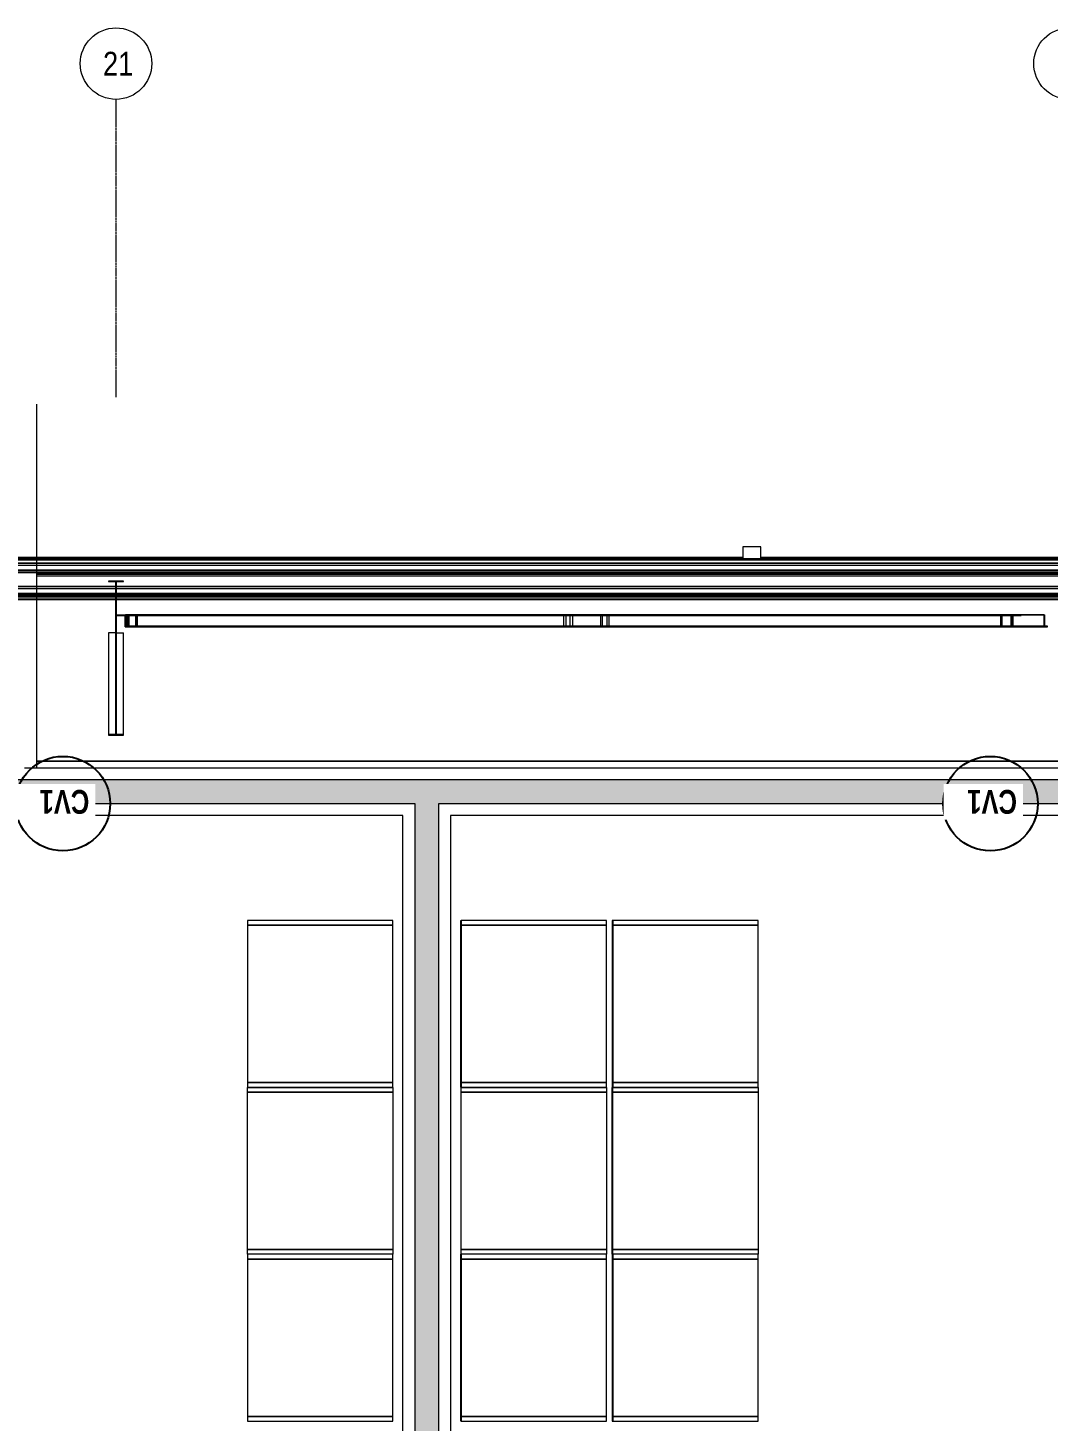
# Model space of a CAD drawing. Header units: centimetres. Extents: x -1762 to 3746, y -261 to 6534.
# Drawn here: x -1015 to -158, y 5364 to 6534 of the extents above; entities that cross this region are included whole.
import ezdxf

# ---------------------------------------------------------------- set-up
doc = ezdxf.new("R2010")
doc.units = ezdxf.units.CM
doc.linetypes.add('_Overhead_2_', pattern=[0.47625, 0.3175, -0.15875])
doc.linetypes.add('Grid Line', pattern=[2.2225, 1.27, -0.3175, 0.3175, -0.3175])
for name, color, linetype, lineweight in [('A-ANNO-NOTE', 7, 'Continuous', 9), ('A-FLOR', 7, 'Continuous', 9), ('A-GENM', 7, 'Continuous', 9), ('A-WALL', 7, 'Continuous', 9), ('A-WALL-PATT', 7, 'Continuous', 35), ('I-WALL', 7, 'Continuous', 9), ('M-EQPM', 7, 'Continuous', 9), ('Q-SPCQ', 7, 'Continuous', 9), ('S-BEAM', 7, 'Continuous', 9), ('S-COLS', 7, 'Continuous', 9), ('S-GRID', 7, 'Continuous', 9), ('S-GRID-IDEN', 7, 'Continuous', 9)]:
    doc.layers.add(name, color=color, linetype=linetype, lineweight=lineweight)
doc.styles.add('Century Gothic_B', font='GOTHICB.TTF', dxfattribs={"width": 0.8, "height": 20})
doc.styles.add('Saira Condensed', font='SairaCondensed-Regular.ttf', dxfattribs={"height": 20})

# ---------------------------------------------------------------- blocks, each defined once
blk = doc.blocks.new('Costanera Perfil Z - Parametrizado - h_22cm-1746838-Planta bodega almacenamiento congelados')
at = {"layer": 'S-BEAM', "color": 254, "true_color": 0xcccccc}
for p, q in [((-10.7, 5544.1), (-10.7, 1984.9)), ((-10.7, 5544.1), (-10.7, 1984.9)), ((-10.4, 5544.1), (-10.4, 1984.9)), ((-10.4, 5544.1), (-10.4, 1984.9)), ((-8.8, 4264.2), (-8.8, 1984.9)), ((-8.8, 4264.2), (-8.8, 1984.9)), ((8.8, 3290.2), (8.8, 2490.5)), ((8.8, 3290.2), (8.8, 2490.5)), ((10.4, 3290.2), (10.4, 2490.5)), ((10.4, 3290.2), (10.4, 2490.5)), ((10.7, 2490.5), (10.7, 3290.2)), ((10.7, 3290.2), (10.7, 2490.5)), ((8.8, 2489.8), (8.8, 1984.9)), ((8.8, 2489.8), (8.8, 1984.9)), ((10.4, 2489.8), (10.4, 1984.9)), ((10.4, 2489.8), (10.4, 1984.9)), ((10.7, 1984.9), (10.7, 2489.8)), ((10.7, 2489.8), (10.7, 1984.9))]:
    blk.add_line(p, q, dxfattribs=at)
blk = doc.blocks.new('Costanera Perfil Z - Parametrizado - h_22cm-1746684-Planta bodega almacenamiento congelados')
at = {"layer": 'S-BEAM', "color": 254, "true_color": 0xcccccc}
for p, q in [((-10.7, 5549.1), (-10.7, 1989.9)), ((-10.7, 5549.1), (-10.7, 1989.9)), ((-10.4, 5549.1), (-10.4, 1989.9)), ((-10.4, 5549.1), (-10.4, 1989.9)), ((-8.8, 4269.2), (-8.8, 1989.9)), ((-8.8, 4269.2), (-8.8, 1989.9)), ((8.8, 3295.2), (8.8, 2495.5)), ((8.8, 3295.2), (8.8, 2495.5)), ((10.4, 3295.2), (10.4, 2495.5)), ((10.4, 3295.2), (10.4, 2495.5)), ((10.7, 2495.5), (10.7, 3295.2)), ((10.7, 3295.2), (10.7, 2495.5)), ((8.8, 2494.8), (8.8, 1989.9)), ((8.8, 2494.8), (8.8, 1989.9)), ((10.4, 2494.8), (10.4, 1989.9)), ((10.4, 2494.8), (10.4, 1989.9)), ((10.7, 1989.9), (10.7, 2494.8)), ((10.7, 2494.8), (10.7, 1989.9))]:
    blk.add_line(p, q, dxfattribs=at)
blk = doc.blocks.new('Costanera Perfil Z - Parametrizado - h_22cm-V1-Planta bodega almacenamiento congelados')
at = {"layer": 'S-BEAM', "color": 254, "true_color": 0xcccccc}
for p, q in [((-10.7, 4345.7), (-10.7, 2428.4)), ((-10.7, 4345.7), (-10.7, 2428.4)), ((-10.4, 4345.7), (-10.4, 2428.4)), ((-10.4, 4345.7), (-10.4, 2428.4)), ((-8.8, 4345.7), (-8.8, 2428.4)), ((-8.8, 4345.7), (-8.8, 2428.4)), ((8.8, 3295.2), (8.8, 2495.5)), ((8.8, 3295.2), (8.8, 2495.5)), ((10.4, 3295.2), (10.4, 2495.5)), ((10.4, 3295.2), (10.4, 2495.5)), ((10.7, 2495.5), (10.7, 3295.2)), ((10.7, 3295.2), (10.7, 2495.5)), ((8.8, 2494.8), (8.8, 1989.9)), ((8.8, 2494.8), (8.8, 1989.9)), ((10.4, 2494.8), (10.4, 1989.9)), ((10.4, 2494.8), (10.4, 2428.4)), ((10.7, 1989.9), (10.7, 2494.8)), ((10.7, 2494.8), (10.7, 2428.4))]:
    blk.add_line(p, q, dxfattribs=at)
blk = doc.blocks.new('Costanera Perfil Z - Parametrizado - h_22cm-V2-Planta bodega almacenamiento congelados')
at = {"layer": 'S-BEAM', "color": 254, "true_color": 0xcccccc}
for p, q in [((-10.7, 4345.7), (-10.7, 2428.4)), ((-10.7, 4345.7), (-10.7, 2428.4)), ((-10.4, 4345.7), (-10.4, 2428.4)), ((-10.4, 4345.7), (-10.4, 2428.4)), ((-8.8, 4345.7), (-8.8, 2428.4)), ((-8.8, 4345.7), (-8.8, 2428.4)), ((8.8, 3295.2), (8.8, 2495.5)), ((8.8, 3295.2), (8.8, 2495.5)), ((10.4, 3295.2), (10.4, 2495.5)), ((10.4, 3295.2), (10.4, 2495.5)), ((10.7, 2495.5), (10.7, 3295.2)), ((10.7, 3295.2), (10.7, 2495.5)), ((8.8, 2494.8), (8.8, 2428.4)), ((8.8, 2494.8), (8.8, 2428.4)), ((10.4, 2494.8), (10.4, 2428.4)), ((10.4, 2494.8), (10.4, 2428.4)), ((10.7, 2428.4), (10.7, 2494.8)), ((10.7, 2494.8), (10.7, 2428.4))]:
    blk.add_line(p, q, dxfattribs=at)
blk = doc.blocks.new('Costanera Perfil Z - Parametrizado - h_22cm-1721966-Planta bodega almacenamiento congelados')
at = {"layer": 'S-BEAM', "color": 254, "true_color": 0xcccccc}
for p, q in [((-10.7, -1629.6), (-10.7, 1929.7)), ((-10.7, 1929.7), (-10.7, -1629.6)), ((-10.4, 1929.7), (-10.4, -1629.6)), ((-10.4, 1929.7), (-10.4, -1629.6)), ((-8.8, 1929.7), (-8.8, -1629.6)), ((-8.8, 1929.7), (-8.8, -1629.6)), ((8.8, -324.2), (8.8, -1123.9)), ((8.8, -324.2), (8.8, -1123.9)), ((10.4, -324.3), (10.4, -1123.9)), ((10.4, -324.3), (10.4, -1123.9)), ((10.7, -324.3), (10.7, -1123.9)), ((10.7, -324.3), (10.7, -1123.9)), ((8.8, -1124.6), (8.8, -1629.6)), ((8.8, -1124.6), (8.8, -1629.6)), ((10.4, -1124.6), (10.4, -1629.6)), ((10.4, -1124.6), (10.4, -1629.6)), ((10.7, -1124.6), (10.7, -1629.6)), ((10.7, -1124.6), (10.7, -1629.6))]:
    blk.add_line(p, q, dxfattribs=at)
blk = doc.blocks.new('RVR_Tensor angular doble L - d_25 mm-V12-Planta bodega almacenamiento congelados')
at = {"layer": 'S-BEAM', "color": 254, "true_color": 0xcccccc}
for p, q in [((-11.9, 4.5), (-11.9, 5)), ((-11.9, 5), (-4.5, 5)), ((-11.9, 5), (-3, 5)), ((-4.8, 4.5), (-11.9, 4.5)), ((-11.9, 4.5), (-2, 4.5)), ((-4.8, -5), (-4.8, 4.5)), ((-4.8, 4.5), (-2, 4.5)), ((-4.5, 5), (-4.5, -4.5)), ((-3, 5), (-4.5, 5)), ((-3.7, 5), (-3, 5)), ((-3.7, -4.5), (-3.7, 5)), ((-3.7, 5), (-3, 5)), ((-3, 4.5), (-3.4, 4.5)), ((-3.4, 4.5), (-3.4, -4.5)), ((-3, 4.5), (-3.4, 4.5)), ((-2, 5), (-3, 5)), ((-3, 5), (-2, 5)), ((-3, 5), (-2, 5)), ((-3, 5), (-2, 5)), ((-2, 4.5), (-3, 4.5)), ((-2, 4.5), (-3, 4.5)), ((-1.6, 5), (-2, 5)), ((-2, 5), (-1.6, 5)), ((-2, 5), (-1.6, 5)), ((-2, 5), (-1.6, 5)), ((-2, 4.5), (-1.6, 4.5)), ((-2, 4.5), (-1.6, 4.5)), ((-1.6, 4.5), (-2, 4.5)), ((-1.6, 4.5), (-2, 4.5)), ((4.4, 5), (-1.6, 5)), ((-1.6, 5), (4.4, 5)), ((-1.6, 5), (3.7, 5)), ((-1.6, 5), (363.4, 5)), ((-1.6, 4.5), (4.1, 4.5)), ((-1.6, 4.5), (4.1, 4.5)), ((3.7, 4.5), (-1.6, 4.5)), ((5.2, 4.5), (-1.6, 4.5)), ((3.7, 5), (3.7, 4.5)), ((363.4, 5), (3.7, 5)), ((5.2, 4.5), (3.7, 4.5)), ((4.1, 4.5), (5.2, 4.5)), ((4.1, 4.5), (5.2, 4.5)), ((5.2, 5), (4.4, 5)), ((4.4, 5), (5.2, 5)), ((363.4, 5), (5.2, 5)), ((5.2, 5), (363.4, 5)), ((5.2, 4.5), (5.5, 4.5)), ((5.2, 4.5), (5.5, 4.5)), ((363.4, 4.5), (5.2, 4.5)), ((363.4, 4.5), (5.2, 4.5)), ((5.5, 4.5), (363.4, 4.5)), ((5.5, 4.5), (363.4, 4.5)), ((365.2, 5), (363.4, 5)), ((363.4, 5), (365.2, 5)), ((368.8, 5), (363.4, 5)), ((363.4, 5), (368.8, 5)), ((363.4, 4.5), (365.1, 4.5)), ((363.4, 4.5), (365.1, 4.5)), ((365.1, 4.5), (363.4, 4.5)), ((365.1, 4.5), (363.4, 4.5)), ((368.9, 5), (365.2, 5)), ((365.2, 5), (365.7, 5)), ((365.2, 4.5), (365.7, 4.5)), ((365.2, 4.5), (368.8, 4.5)), ((368.8, 4.5), (365.2, 4.5)), ((368.8, 4.5), (365.2, 4.5)), ((365.7, 5), (368.9, 5)), ((365.7, 4.5), (366.7, 4.5)), ((366.7, 4.5), (368.8, 4.5)), ((379.8, 5), (368.8, 5)), ((368.8, 5), (373.1, 5)), ((372.4, 5), (368.9, 5)), ((368.9, 5), (373.1, 5)), ((379.8, 4.5), (368.9, 4.5)), ((373.4, 4.5), (368.9, 4.5)), ((369, 4.5), (373.1, 4.5)), ((369, 4.5), (372.1, 4.5)), ((372.1, 4.5), (373.1, 4.5)), ((379.8, 5), (372.4, 5)), ((373.1, 5), (396, 5)), ((373.1, 5), (396, 5)), ((373.1, 4.5), (395.9, 4.5)), ((373.1, 4.5), (379.5, 4.5)), ((380.8, 4.5), (373.4, 4.5)), ((379.5, 4.5), (395.9, 4.5)), ((396, 5), (379.8, 5)), ((396, 5), (379.8, 5)), ((387.2, 4.5), (379.8, 4.5)), ((395.9, 4.5), (380.8, 4.5)), ((395.9, 4.5), (387.2, 4.5)), ((399.6, 5), (396, 5)), ((396, 5), (399.6, 5)), ((401.4, 5), (396, 5)), ((396, 5), (401.4, 5)), ((396, 4.5), (399.6, 4.5)), ((396, 4.5), (399.6, 4.5)), ((399.6, 4.5), (396, 4.5)), ((399.6, 4.5), (396, 4.5)), ((401.4, 5), (399.6, 5)), ((399.6, 5), (401.4, 5)), ((399.7, 4.5), (401.4, 4.5)), ((399.7, 4.5), (401.4, 4.5)), ((401.4, 4.5), (399.7, 4.5)), ((401.4, 4.5), (399.7, 4.5)), ((730.3, 5), (401.4, 5)), ((401.4, 5), (722.8, 5)), ((738.4, 5), (401.4, 5)), ((401.4, 5), (731, 5)), ((401.4, 4.5), (722.8, 4.5)), ((401.4, 4.5), (729.9, 4.5)), ((730.3, 4.5), (401.4, 4.5)), ((730.3, 4.5), (401.4, 4.5)), ((730.3, 5), (722.8, 5)), ((722.8, 5), (722.8, 4.5)), ((722.8, 4.5), (729.9, 4.5)), ((729.9, 4.5), (729.9, -5)), ((730.3, -5), (730.3, 5)), ((738.4, 4.5), (730.3, 4.5)), ((731.4, 4.5), (730.3, 4.5)), ((731, 5), (731, -5)), ((738.4, 5), (731, 5)), ((731.4, -5), (731.4, 4.5)), ((731.4, 4.5), (738.4, 4.5)), ((738.4, 4.5), (738.4, 5)), ((-4.5, -5), (-4.8, -5)), ((-4.8, -5), (5.2, -5)), ((-4.5, -4.5), (-4.5, -5)), ((-4.5, -5), (5.2, -5)), ((-3.7, -5), (-3.7, -4.5)), ((-3.4, -5), (-3.7, -5)), ((-1.6, -5), (-3.7, -5)), ((-3.4, -4.5), (-3.4, -5)), ((-1.6, -5), (-3.4, -5)), ((4.1, -5), (-1.6, -5)), ((4.1, -5), (-1.6, -5)), ((5.2, -5), (4.1, -5)), ((5.2, -5), (4.1, -5)), ((5.2, -5), (373.1, -5)), ((5.2, -5), (373.4, -5)), ((329, -5), (5.2, -5)), ((329, -5), (5.2, -5)), ((373.4, -5), (329, -5)), ((373.1, -5), (329, -5)), ((373.1, -5), (729.9, -5)), ((374.1, -5), (373.1, -5)), ((373.4, -5), (730.3, -5)), ((374.4, -5), (373.4, -5)), ((435.9, -5), (374.1, -5)), ((435.9, -5), (374.4, -5)), ((730.3, -5), (435.9, -5)), ((730.3, -5), (435.9, -5)), ((729.9, -5), (730.3, -5)), ((731.4, -5), (730.3, -5)), ((731, -5), (730.3, -5)), ((731, -5), (731.4, -5))]:
    blk.add_line(p, q, dxfattribs=at)
blk = doc.blocks.new('RVR_Tensor angular doble L - d_25 mm-V13-Planta bodega almacenamiento congelados')
at = {"layer": 'S-BEAM', "color": 254, "true_color": 0xcccccc}
for p, q in [((-4.8, -4.5), (-4.8, 5)), ((-4.8, 5), (-4.5, 5)), ((5.2, 5), (-4.8, 5)), ((-4.5, 5), (-4.5, -5)), ((5.2, 5), (-4.5, 5)), ((-3.7, -5), (-3.7, 5)), ((-3.7, 5), (-3.4, 5)), ((-3.7, 5), (4.1, 5)), ((-3.4, 5), (-3.4, -4.5)), ((-3.4, 5), (4.1, 5)), ((4.1, 5), (5.2, 5)), ((4.1, 5), (5.2, 5)), ((362.3, 5), (5.2, 5)), ((362.7, 5), (5.2, 5)), ((5.2, 5), (299.5, 5)), ((5.2, 5), (299.5, 5)), ((299.5, 5), (362.7, 5)), ((299.5, 5), (362.3, 5)), ((729.9, 5), (362.3, 5)), ((362.3, 5), (363.3, 5)), ((730.3, 5), (362.7, 5)), ((362.7, 5), (363.7, 5)), ((363.3, 5), (406.5, 5)), ((363.7, 5), (406.5, 5)), ((406.5, 5), (730.3, 5)), ((406.5, 5), (730.3, 5)), ((730.3, 5), (729.9, 5)), ((729.9, 5), (729.9, -4.5)), ((730.3, -5), (730.3, 5)), ((730.3, 5), (731.4, 5)), ((730.3, 5), (731, 5)), ((731.4, 5), (731, 5)), ((731, 5), (731, -5)), ((731.4, -4.5), (731.4, 5)), ((-11.9, -5), (-11.9, -4.5)), ((-11.9, -4.5), (-4.8, -4.5)), ((4.1, -4.5), (-11.9, -4.5)), ((-4.5, -5), (-11.9, -5)), ((-3, -5), (-11.9, -5)), ((4.1, -4.5), (-4.8, -4.5)), ((-4.5, -5), (-3, -5)), ((-3, -5), (-3.7, -5)), ((-3, -5), (-3.7, -5)), ((-3.4, -4.5), (-3, -4.5)), ((-3.4, -4.5), (-3, -4.5)), ((-3, -4.5), (3.7, -4.5)), ((-3, -4.5), (5.2, -4.5)), ((-3, -5), (4.4, -5)), ((4.4, -5), (-3, -5)), ((3.7, -5), (-3, -5)), ((334, -5), (-3, -5)), ((3.7, -4.5), (3.7, -5)), ((3.7, -4.5), (5.2, -4.5)), ((3.7, -5), (334, -5)), ((5.2, -4.5), (4.1, -4.5)), ((5.2, -4.5), (4.1, -4.5)), ((4.4, -5), (5.2, -5)), ((5.2, -5), (4.4, -5)), ((5.5, -4.5), (5.2, -4.5)), ((5.5, -4.5), (5.2, -4.5)), ((5.2, -4.5), (334, -4.5)), ((5.2, -4.5), (334, -4.5)), ((5.2, -5), (334, -5)), ((334, -5), (5.2, -5)), ((334, -4.5), (5.5, -4.5)), ((334, -4.5), (5.5, -4.5)), ((335.7, -4.5), (334, -4.5)), ((335.7, -4.5), (334, -4.5)), ((334, -4.5), (335.7, -4.5)), ((334, -4.5), (335.7, -4.5)), ((334, -5), (335.8, -5)), ((335.8, -5), (334, -5)), ((334, -5), (339.4, -5)), ((339.4, -5), (334, -5)), ((339.4, -4.5), (335.8, -4.5)), ((339.4, -4.5), (335.8, -4.5)), ((335.8, -4.5), (339.4, -4.5)), ((335.8, -4.5), (339.4, -4.5)), ((335.8, -5), (339.4, -5)), ((339.4, -5), (335.8, -5)), ((339.4, -5), (361.7, -5)), ((354.9, -5), (339.4, -5)), ((339.4, -5), (366.6, -5)), ((362.3, -5), (339.4, -5)), ((354.9, -4.5), (339.5, -4.5)), ((361.3, -4.5), (339.5, -4.5)), ((339.5, -4.5), (366.5, -4.5)), ((339.5, -4.5), (362.7, -4.5)), ((355.9, -4.5), (354.9, -4.5)), ((362.3, -5), (354.9, -5)), ((362.3, -4.5), (355.9, -4.5)), ((362.3, -4.5), (361.3, -4.5)), ((361.7, -5), (366.6, -5)), ((366.5, -4.5), (362.3, -4.5)), ((366.5, -4.5), (362.3, -4.5)), ((366.6, -5), (362.3, -5)), ((366.6, -5), (362.3, -5)), ((362.7, -4.5), (366.5, -4.5)), ((370.2, -4.5), (366.6, -4.5)), ((368.7, -4.5), (366.6, -4.5)), ((366.6, -4.5), (369, -4.5)), ((366.6, -4.5), (370.1, -4.5)), ((366.6, -5), (369, -5)), ((370.2, -5), (366.6, -5)), ((366.6, -5), (369, -5)), ((372, -5), (366.6, -5)), ((370.2, -4.5), (368.7, -4.5)), ((369, -4.5), (370.2, -4.5)), ((369, -5), (370.2, -5)), ((369, -5), (372, -5)), ((370.1, -4.5), (370.2, -4.5)), ((370.2, -5), (372, -5)), ((372, -5), (370.2, -5)), ((372, -4.5), (370.3, -4.5)), ((372, -4.5), (370.3, -4.5)), ((370.3, -4.5), (372, -4.5)), ((370.3, -4.5), (372, -4.5)), ((722.8, -4.5), (372, -4.5)), ((729.9, -4.5), (372, -4.5)), ((372, -4.5), (376.4, -4.5)), ((372, -4.5), (730.3, -4.5)), ((372, -5), (730.3, -5)), ((722.8, -5), (372, -5)), ((372, -5), (737.1, -5)), ((731, -5), (372, -5)), ((376.4, -4.5), (730.3, -4.5)), ((729.9, -4.5), (722.8, -4.5)), ((722.8, -4.5), (722.8, -5)), ((722.8, -5), (730.3, -5)), ((730.3, -4.5), (737.1, -4.5)), ((730.3, -4.5), (731.4, -4.5)), ((731, -5), (737.1, -5)), ((737.1, -4.5), (731.4, -4.5)), ((737.5, -4.5), (737.1, -4.5)), ((737.1, -4.5), (737.5, -4.5)), ((737.1, -5), (737.5, -5)), ((737.1, -5), (737.5, -5)), ((738.4, -4.5), (737.5, -4.5)), ((737.5, -4.5), (738.4, -4.5)), ((737.5, -5), (738.4, -5)), ((737.5, -5), (738.4, -5)), ((738.4, -5), (738.4, -4.5))]:
    blk.add_line(p, q, dxfattribs=at)
blk = doc.blocks.new('RVR_Tensor angular doble L - d_25 mm-V14-Planta bodega almacenamiento congelados')
at = {"layer": 'S-BEAM', "color": 254, "true_color": 0xcccccc}
for p, q in [((-1.8, -4.5), (-1.8, 5)), ((-1.8, 5), (-1.7, 5)), ((369.1, 5), (-1.8, 5)), ((-1.7, 5), (-1.7, -5)), ((369.1, 5), (-1.7, 5)), ((-1.4, -5), (-1.4, 5)), ((-1.4, 5), (-1.3, 5)), ((-1.4, 5), (363.7, 5)), ((-1.3, 5), (-1.3, -4.5)), ((-1.3, 5), (363.7, 5)), ((363.7, 5), (369.1, 5)), ((363.7, 5), (369.1, 5)), ((369.1, 5), (383.6, 5)), ((369.1, 5), (382.7, 5)), ((382.7, 5), (369.1, 5)), ((383.6, 5), (369.1, 5)), ((382.7, 5), (385.4, 5)), ((394.5, 5), (382.7, 5)), ((383.6, 5), (386.3, 5)), ((396.3, 5), (383.6, 5)), ((385.4, 5), (396.3, 5)), ((386.3, 5), (396.3, 5)), ((396.3, 5), (401.7, 5)), ((396.3, 5), (399.9, 5)), ((-4.4, -5), (-4.4, -4.5)), ((-4.4, -4.5), (-1.8, -4.5)), ((360, -4.5), (-4.4, -4.5)), ((-1.7, -5), (-4.4, -5)), ((329.2, -5), (-4.4, -5)), ((363.7, -4.5), (-1.8, -4.5)), ((-1.7, -5), (329.2, -5)), ((1.4, -5), (-1.4, -5)), ((329.2, -5), (-1.4, -5)), ((-1.3, -4.5), (1.4, -4.5)), ((-1.3, -4.5), (329.2, -4.5)), ((1.4, -4.5), (1.4, -5)), ((1.4, -4.5), (329.2, -4.5)), ((1.4, -5), (329.2, -5)), ((329.2, -4.5), (369.1, -4.5)), ((329.2, -4.5), (369.1, -4.5)), ((329.2, -5), (400.8, -5)), ((382.7, -5), (329.2, -5)), ((329.2, -5), (369.1, -5)), ((360, -5), (329.2, -5)), ((369.1, -4.5), (363.7, -4.5)), ((369.1, -4.5), (396.3, -4.5)), ((369.1, -4.5), (383.6, -4.5)), ((370.9, -4.5), (369.1, -4.5)), ((369.1, -5), (380.9, -5)), ((380, -4.5), (370.9, -4.5)), ((382.7, -4.5), (380, -4.5)), ((380.9, -5), (396.3, -5)), ((394.5, -4.5), (382.7, -4.5)), ((399.9, -5), (382.7, -5)), ((383.6, -4.5), (396.3, -4.5)), ((396.3, -4.5), (400.8, -4.5)), ((396.3, -4.5), (401.7, -4.5)), ((400.8, -4.5), (420.7, -4.5)), ((400.8, -5), (436.1, -5)), ((420.7, -4.5), (436.1, -4.5))]:
    blk.add_line(p, q, dxfattribs=at)
at = {"layer": 'S-BEAM', "color": 254, "lineweight": 18, "true_color": 0xcccccc}
for p, q in [((396.3, 5), (394.5, 5)), ((394.5, 5), (394.5, -4.5)), ((396.3, -5), (396.3, 5)), ((401.7, 5), (399.9, 5)), ((399.9, 5), (399.9, -5)), ((401.7, -4.5), (401.7, 5)), ((394.5, -4.5), (360, -4.5)), ((360, -4.5), (360, -5)), ((360, -5), (396.3, -5)), ((399.9, -5), (436.1, -5)), ((436.1, -4.5), (401.7, -4.5)), ((436.1, -5), (436.1, -4.5))]:
    blk.add_line(p, q, dxfattribs=at)
blk = doc.blocks.new('RVR_Tensor angular doble L - d_25 mm-V15-Planta bodega almacenamiento congelados')
at = {"layer": 'S-BEAM', "color": 254, "true_color": 0xcccccc}
for p, q in [((-4.4, 5), (-4.4, 4.5)), ((-1.7, 5), (-4.4, 5)), ((329.2, 5), (-4.4, 5)), ((-4.4, 4.5), (-1.8, 4.5)), ((360, 4.5), (-4.4, 4.5)), ((-1.8, 4.5), (-1.8, -5)), ((363.7, 4.5), (-1.8, 4.5)), ((-1.7, -5), (-1.7, 5)), ((-1.7, 5), (329.2, 5)), ((1.4, 5), (-1.4, 5)), ((-1.4, 5), (-1.4, -5)), ((329.2, 5), (-1.4, 5)), ((-1.3, 4.5), (1.4, 4.5)), ((-1.3, -5), (-1.3, 4.5)), ((-1.3, 4.5), (329.2, 4.5)), ((1.4, 4.5), (1.4, 5)), ((1.4, 5), (329.2, 5)), ((1.4, 4.5), (329.2, 4.5)), ((329.2, 5), (400.8, 5)), ((382.7, 5), (329.2, 5)), ((329.2, 5), (369.1, 5)), ((360, 5), (329.2, 5)), ((329.2, 4.5), (369.1, 4.5)), ((329.2, 4.5), (369.1, 4.5)), ((369.1, 4.5), (363.7, 4.5)), ((369.1, 5), (380.9, 5)), ((369.1, 4.5), (396.3, 4.5)), ((369.1, 4.5), (383.6, 4.5)), ((370.9, 4.5), (369.1, 4.5)), ((380, 4.5), (370.9, 4.5)), ((382.7, 4.5), (380, 4.5)), ((380.9, 5), (396.3, 5)), ((399.9, 5), (382.7, 5)), ((394.5, 4.5), (382.7, 4.5)), ((383.6, 4.5), (396.3, 4.5)), ((396.3, 4.5), (400.8, 4.5)), ((396.3, 4.5), (401.7, 4.5)), ((400.8, 5), (436.1, 5)), ((400.8, 4.5), (420.7, 4.5)), ((420.7, 4.5), (436.1, 4.5)), ((-1.8, -5), (-1.7, -5)), ((369.1, -5), (-1.8, -5)), ((369.1, -5), (-1.7, -5)), ((-1.4, -5), (-1.3, -5)), ((-1.4, -5), (363.7, -5)), ((-1.3, -5), (363.7, -5)), ((363.7, -5), (369.1, -5)), ((363.7, -5), (369.1, -5)), ((369.1, -5), (383.6, -5)), ((369.1, -5), (382.7, -5)), ((382.7, -5), (369.1, -5)), ((383.6, -5), (369.1, -5)), ((382.7, -5), (385.4, -5)), ((394.5, -5), (382.7, -5)), ((383.6, -5), (386.3, -5)), ((396.3, -5), (383.6, -5)), ((385.4, -5), (396.3, -5)), ((386.3, -5), (396.3, -5)), ((396.3, -5), (401.7, -5)), ((396.3, -5), (399.9, -5))]:
    blk.add_line(p, q, dxfattribs=at)
at = {"layer": 'S-BEAM', "color": 254, "lineweight": 18, "true_color": 0xcccccc}
for p, q in [((360, 4.5), (360, 5)), ((360, 5), (396.3, 5)), ((394.5, 4.5), (360, 4.5)), ((394.5, -5), (394.5, 4.5)), ((396.3, 5), (396.3, -5)), ((399.9, -5), (399.9, 5)), ((399.9, 5), (436.1, 5)), ((401.7, 4.5), (401.7, -5)), ((436.1, 4.5), (401.7, 4.5)), ((436.1, 5), (436.1, 4.5)), ((396.3, -5), (394.5, -5)), ((401.7, -5), (399.9, -5))]:
    blk.add_line(p, q, dxfattribs=at)
blk = doc.blocks.new('Costanera Perfil Z - Parametrizado - h_22cm-1738370-Planta bodega almacenamiento congelados')
at = {"layer": 'S-BEAM', "color": 254, "true_color": 0xcccccc}
for p, q in [((-10.7, 4334.8), (-10.7, 2417.6)), ((-10.7, 4334.8), (-10.7, 2417.6)), ((-10.4, 4334.8), (-10.4, 2417.6)), ((-10.4, 4334.8), (-10.4, 2417.6)), ((-8.8, 4334.8), (-8.8, 2417.6)), ((-8.8, 4334.8), (-8.8, 2417.6)), ((8.8, 3284.3), (8.8, 2484.7)), ((8.8, 3284.3), (8.8, 2484.7)), ((10.4, 3284.3), (10.4, 2484.7)), ((10.4, 3284.3), (10.4, 2484.7)), ((10.7, 2484.7), (10.7, 3284.3)), ((10.7, 3284.3), (10.7, 2484.7)), ((8.8, 2483.9), (8.8, 2417.6)), ((8.8, 2483.9), (8.8, 2417.6)), ((10.4, 2483.9), (10.4, 2417.6)), ((10.4, 2483.9), (10.4, 2417.6)), ((10.7, 2417.6), (10.7, 2483.9)), ((10.7, 2483.9), (10.7, 2417.6))]:
    blk.add_line(p, q, dxfattribs=at)
blk = doc.blocks.new('Costanera Perfil Z - Parametrizado - h_22cm-V37-Planta bodega almacenamiento congelados')
at = {"layer": 'S-BEAM', "color": 254, "true_color": 0xcccccc}
for p, q in [((-10.7, 4345.7), (-10.7, 2428.4)), ((-10.7, 4345.7), (-10.7, 2428.4)), ((-10.4, 4345.7), (-10.4, 2428.4)), ((-10.4, 4345.7), (-10.4, 2428.4)), ((-8.8, 4345.7), (-8.8, 2428.4)), ((-8.8, 4345.7), (-8.8, 2428.4)), ((8.8, 3295.2), (8.8, 2495.5)), ((8.8, 3295.2), (8.8, 2495.5)), ((10.4, 3295.2), (10.4, 2495.5)), ((10.4, 3295.2), (10.4, 2495.5)), ((10.7, 2495.5), (10.7, 3295.2)), ((10.7, 3295.2), (10.7, 2495.5)), ((8.8, 2494.8), (8.8, 2428.4)), ((8.8, 2494.8), (8.8, 2428.4)), ((10.4, 2494.8), (10.4, 2428.4)), ((10.4, 2494.8), (10.4, 2428.4)), ((10.7, 2428.4), (10.7, 2494.8)), ((10.7, 2494.8), (10.7, 2428.4))]:
    blk.add_line(p, q, dxfattribs=at)
blk = doc.blocks.new('Costanera Perfil Z - Parametrizado - h_22cm-V38-Planta bodega almacenamiento congelados')
at = {"layer": 'S-BEAM', "color": 254, "true_color": 0xcccccc}
for p, q in [((-10.7, 4345.7), (-10.7, 2428.4)), ((-10.7, 4345.7), (-10.7, 2428.4)), ((-10.4, 4345.7), (-10.4, 2428.4)), ((-10.4, 4345.7), (-10.4, 2428.4)), ((-8.8, 4345.7), (-8.8, 2428.4)), ((-8.8, 4345.7), (-8.8, 2428.4)), ((8.8, 3295.2), (8.8, 2495.5)), ((8.8, 3295.2), (8.8, 2495.5)), ((10.4, 3295.2), (10.4, 2495.5)), ((10.4, 3295.2), (10.4, 2495.5)), ((10.7, 2495.5), (10.7, 3295.2)), ((10.7, 3295.2), (10.7, 2495.5)), ((8.8, 2494.8), (8.8, 2428.4)), ((8.8, 2494.8), (8.8, 2428.4)), ((10.4, 2494.8), (10.4, 2428.4)), ((10.4, 2494.8), (10.4, 2428.4)), ((10.7, 2428.4), (10.7, 2494.8)), ((10.7, 2494.8), (10.7, 2428.4))]:
    blk.add_line(p, q, dxfattribs=at)
blk = doc.blocks.new('PQ_RVR_EST-01_ZZ_ZZ_MO_T_A_rvt-1-Planta bodega almacenamiento congelados')
at = {"layer": 'S-COLS', "color": 253, "lineweight": 18, "true_color": 0xaaaaaa}
for p, q in [((-934.5, 6069.6), (-947, 6069.6)), ((-947, 6069.6), (-947, 6069.1)), ((-947, 6069.1), (-941.1, 6069.1)), ((-941.1, 6069.1), (-941.1, 5940.8)), ((-940.4, 5940.8), (-940.4, 6069.1)), ((-940.4, 6069.1), (-934.5, 6069.1)), ((-934.5, 6069.1), (-934.5, 6069.6)), ((-941.1, 5940.8), (-947, 5940.8)), ((-947, 5940.8), (-947, 5940.2)), ((-947, 5940.2), (-934.5, 5940.2)), ((-934.5, 5940.8), (-940.4, 5940.8)), ((-934.5, 5940.2), (-934.5, 5940.8))]:
    blk.add_line(p, q, dxfattribs=at)
at = {"layer": 'S-COLS', "color": 253, "true_color": 0xaaaaaa}
for p, q in [((-941.1, 6026), (-947, 6026)), ((-947, 6026), (-947, 5940.8)), ((-940.4, 6026), (-934.5, 6026)), ((-934.5, 5940.8), (-934.5, 6026))]:
    blk.add_line(p, q, dxfattribs=at)
at = {"layer": 'S-BEAM', "color": 254, "lineweight": 9, "true_color": 0xd4d4d4}
for name, p, rotation in [('Costanera Perfil Z - Parametrizado - h_22cm-1721966-Planta bodega almacenamiento congelados', (183.6, 6073.8), 269.9999999999994), ('Costanera Perfil Z - Parametrizado - h_22cm-1746838-Planta bodega almacenamiento congelados', (-3430.9, 6068), 269.9999999999994), ('Costanera Perfil Z - Parametrizado - h_22cm-1746684-Planta bodega almacenamiento congelados', (-3435.9, 6067.7), 269.9999999999994), ('Costanera Perfil Z - Parametrizado - h_22cm-V1-Planta bodega almacenamiento congelados', (-3435.9, 6064.8), 269.9999999999994), ('Costanera Perfil Z - Parametrizado - h_22cm-V2-Planta bodega almacenamiento congelados', (-3435.9, 6064.8), 269.9999999999994), ('Costanera Perfil Z - Parametrizado - h_22cm-1738370-Planta bodega almacenamiento congelados', (-3425, 6064.8), 269.9999999999994), ('Costanera Perfil Z - Parametrizado - h_22cm-V37-Planta bodega almacenamiento congelados', (-3435.9, 6064.8), 269.9999999999994), ('Costanera Perfil Z - Parametrizado - h_22cm-V38-Planta bodega almacenamiento congelados', (-3435.9, 6064.8), 269.9999999999994), ('RVR_Tensor angular doble L - d_25 mm-V13-Planta bodega almacenamiento congelados', (-192.9, 6036.1), 180), ('RVR_Tensor angular doble L - d_25 mm-V15-Planta bodega almacenamiento congelados', (-163.2, 6036.1), 180)]:
    blk.add_blockref(name, p, dxfattribs=dict(at, rotation=rotation))
for name, p in [('RVR_Tensor angular doble L - d_25 mm-V12-Planta bodega almacenamiento congelados', (-928.3, 6036.1)), ('RVR_Tensor angular doble L - d_25 mm-V14-Planta bodega almacenamiento congelados', (-928.6, 6036.1))]:
    blk.add_blockref(name, p, dxfattribs=at)
blk = doc.blocks.new('RVR-Rack Almacenamiento - Default-V74-Planta bodega almacenamiento congelados')
at = {"layer": 'Q-SPCQ', "color": 253, "lineweight": 18, "true_color": 0xaaaaaa}
for p, q in [((-66.04, 60.96), (-70.00875, 60.96)), ((66.04, 60.96), (-66.04, 60.96)), ((70.00875, 60.96), (66.04, 60.96))]:
    blk.add_line(p, q, dxfattribs=at)
blk = doc.blocks.new('RVR-Rack Almacenamiento - Default-V73-Planta bodega almacenamiento congelados')
at = {"layer": 'Q-SPCQ', "color": 253, "lineweight": 18, "true_color": 0xaaaaaa}
for p, q in [((-66.04, -60.96), (-70.00875, -60.96)), ((66.04, -60.96), (-66.04, -60.96)), ((70.00875, -60.96), (66.04, -60.96))]:
    blk.add_line(p, q, dxfattribs=at)
blk = doc.blocks.new('RVR-Rack Almacenamiento - Default-V76-Planta bodega almacenamiento congelados')
at = {"layer": 'Q-SPCQ', "color": 253, "lineweight": 18, "true_color": 0xaaaaaa}
for p, q in [((-70, -61), (-70, -60.7)), ((-66, -61), (-70, -61)), ((-66, -61), (-66, -60.7)), ((-66, -60.7), (-66, -61)), ((66, -61), (-66, -61)), ((66, -60.7), (66, -61)), ((66, -61), (66, -60.7)), ((70, -61), (66, -61)), ((70, -60.7), (70, -61))]:
    blk.add_line(p, q, dxfattribs=at)
blk = doc.blocks.new('RVR-Rack Almacenamiento - Default-V75-Planta bodega almacenamiento congelados')
at = {"layer": 'Q-SPCQ', "color": 253, "lineweight": 18, "true_color": 0xaaaaaa}
for p, q in [((-66, 61), (-70, 61)), ((-70, 61), (-70, 60.7)), ((66, 61), (-66, 61)), ((-66, 61), (-66, 60.7)), ((-66, 60.7), (-66, 61)), ((66, 60.7), (66, 61)), ((70, 61), (66, 61)), ((66, 61), (66, 60.7)), ((70, 60.7), (70, 61))]:
    blk.add_line(p, q, dxfattribs=at)
blk = doc.blocks.new('RVR-Rack Almacenamiento - Default-V78-Planta bodega almacenamiento congelados')
at = {"layer": 'Q-SPCQ', "color": 253, "lineweight": 18, "true_color": 0xaaaaaa}
for p, q in [((-70, -60.6), (-70, -61)), ((-70, -61), (-66, -61)), ((-66, -60.6), (-66, -61)), ((-66, -61), (-66, -60.6)), ((-66, -61), (66, -61)), ((66, -61), (66, -60.6)), ((66, -60.6), (66, -61)), ((66, -61), (70, -61)), ((70, -61), (70, -60.6))]:
    blk.add_line(p, q, dxfattribs=at)
blk = doc.blocks.new('RVR-Rack Almacenamiento - Default-V77-Planta bodega almacenamiento congelados')
at = {"layer": 'Q-SPCQ', "color": 253, "lineweight": 18, "true_color": 0xaaaaaa}
for p, q in [((-70, 60.6), (-70, 61)), ((-70, 61), (-66, 61)), ((-66, 60.6), (-66, 61)), ((-66, 61), (66, 61)), ((-66, 61), (-66, 60.6)), ((66, 61), (66, 60.6)), ((66, 60.6), (66, 61)), ((66, 61), (70, 61)), ((70, 61), (70, 60.6))]:
    blk.add_line(p, q, dxfattribs=at)
blk = doc.blocks.new('RVR-Rack Almacenamiento - Default-V87-Planta bodega almacenamiento congelados')
at = {"layer": 'Q-SPCQ', "color": 253, "lineweight": 18, "true_color": 0xaaaaaa}
for p, q in [((-66.04, 60.96), (-70.00875, 60.96)), ((-70.00875, 60.96), (-70.00875, -60.96)), ((66.04, 60.96), (-66.04, 60.96)), ((-66.04, 60.96), (-66.04, -60.96)), ((-66.04, -60.96), (-66.04, 60.96)), ((66.04, -60.96), (66.04, 60.96)), ((70.00875, 60.96), (66.04, 60.96)), ((66.04, 60.96), (66.04, -60.96)), ((70.00875, -60.96), (70.00875, 60.96)), ((-70.00875, -60.96), (-66.04, -60.96)), ((-66.04, -60.96), (66.04, -60.96)), ((66.04, -60.96), (70.00875, -60.96))]:
    blk.add_line(p, q, dxfattribs=at)
blk = doc.blocks.new('RVR-Rack Almacenamiento - Default-V88-Planta bodega almacenamiento congelados')
at = {"layer": 'Q-SPCQ', "color": 253, "lineweight": 18, "true_color": 0xaaaaaa}
for p, q in [((-70.00875, -60.96), (-70.00875, 60.96)), ((-70.00875, 60.96), (-66.04, 60.96)), ((-66.04, -60.96), (-66.04, 60.96)), ((-66.04, 60.96), (66.04, 60.96)), ((-66.04, 60.96), (-66.04, -60.96)), ((66.04, 60.96), (66.04, -60.96)), ((66.04, -60.96), (66.04, 60.96)), ((66.04, 60.96), (70.00875, 60.96)), ((70.00875, 60.96), (70.00875, -60.96)), ((-66.04, -60.96), (-70.00875, -60.96)), ((66.04, -60.96), (-66.04, -60.96)), ((70.00875, -60.96), (66.04, -60.96))]:
    blk.add_line(p, q, dxfattribs=at)
blk = doc.blocks.new('RVR-PQ-Canal ALL-Basado en cara - 100 x 150 x Sin camara-1832257-Planta bodega almacenamiento congelados')
at = {"layer": 'A-GENM', "color": 253, "true_color": 0xaaaaaa}
for p, q in [((-399.5, 6098.2), (-414.5, 6098.2)), ((-414.5, 6098.2), (-414.5, 6088.2)), ((-399.5, 6088.2), (-399.5, 6098.2)), ((-414.5, 6088.2), (-399.5, 6088.2))]:
    blk.add_line(p, q, dxfattribs=at)
blk = doc.blocks.new('PQ_RVR_ARQ-01_ZZ_ZZ_MO_T_A_rvt-1-Planta bodega almacenamiento congelados')
at = {"layer": 'A-WALL-PATT', "lineweight": 9, "true_color": 0xdddddd}
for points in [[(2113.2, 6087.7), (2113.7, 6087.7), (2113.7, 6088.2), (-1446, 6088.2), (-1446, 6087.7), (2089, 6087.7)], [(2011.7, 5882.7), (2011.7, 5902.7), (-1358.9, 5902.7), (-1358.9, 5882.7), (1826.1, 5882.7)], [(-689.9, 3126.4), (-669.9, 3126.4), (-669.9, 5882.7), (-689.9, 5882.7), (-689.9, 3246.4)]]:
    blk.add_hatch(color=254, dxfattribs=at).paths.add_polyline_path(points)
at = {"layer": 'A-FLOR', "color": 254, "linetype": '_Overhead_2_', "true_color": 0xd4d4d4}
for p, q in [((-1007.5, 5918.3), (2055.9, 5918.3)), ((2055.9, 5918.3), (-1007.5, 5918.3))]:
    blk.add_line(p, q, dxfattribs=at)
at = {"layer": 'A-WALL', "color": 253, "true_color": 0xaaaaaa}
for p, q in [((-1007.5, 6218.2), (-1007.5, 6089.5)), ((-1007.5, 6087), (-1007.5, 6084.6)), ((-1007.5, 6084.6), (-1007.5, 6084.3)), ((-1007.5, 6084.3), (-1007.5, 6082.6)), ((-1007.5, 6082.6), (-1007.5, 6078.8)), ((-1007.5, 6078.8), (-1007.5, 6078.5)), ((-1007.5, 6078.5), (-1007.5, 6078.2)), ((-1007.5, 6078.2), (-1007.5, 6076.8)), ((-1007.5, 6076.8), (-1007.5, 6076.5)), ((-1007.5, 6076.5), (-1007.5, 6065)), ((-1007.5, 6065), (-1007.5, 6063.4)), ((-1007.5, 6063.4), (-1007.5, 6063.1)), ((-1007.5, 6063.1), (-1007.5, 6059.2)), ((-1007.5, 6059.2), (-1007.5, 6059)), ((-1007.5, 6059), (-1007.5, 6057.6)), ((-1007.5, 6057.6), (-1007.5, 6057.3)), ((-1007.5, 6057.3), (-1007.5, 6057)), ((-1007.5, 6057), (-1007.5, 6056.1)), ((-1007.5, 6056.1), (-1007.5, 6054.1)), ((-1007.5, 6054.1), (-1007.5, 5912.7)), ((-1017.5, 5912.7), (-1007.5, 5912.7)), ((-1007.5, 5912.7), (2041.7, 5912.7)), ((-699.9, 5872.7), (-1343.9, 5872.7)), ((-699.9, 3141.4), (-699.9, 5872.7)), ((-659.9, 5872.7), (-659.9, 3141.4)), ((1085.1, 5872.7), (-659.9, 5872.7))]:
    blk.add_line(p, q, dxfattribs=at)
at = {"layer": 'A-WALL', "color": 253, "lineweight": 18, "true_color": 0xaaaaaa}
for p, q in [((-1446, 6089.5), (-1005.8, 6089.5)), ((2113.7, 6088.2), (-1446, 6088.2)), ((-1446, 6087.7), (2113.2, 6087.7)), ((-1005.8, 6087), (-1446, 6087)), ((-1005.8, 6089.5), (-414.5, 6089.5)), ((-1005.8, 6089.5), (-1005.8, 6088.2)), ((-1005.8, 6087.7), (-1005.8, 6087)), ((2112.5, 6087), (-1005.8, 6087)), ((-399.5, 6089.5), (708.8, 6089.5))]:
    blk.add_line(p, q, dxfattribs=at)
at = {"layer": 'I-WALL', "color": 253, "lineweight": 18, "true_color": 0xaaaaaa}
for p, q in [((2011.7, 5902.7), (-1358.9, 5902.7)), ((-1358.9, 5882.7), (-689.9, 5882.7)), ((-689.9, 5882.7), (-689.9, 3126.4)), ((-669.9, 3126.4), (-669.9, 5882.7)), ((-669.9, 5882.7), (1095.1, 5882.7))]:
    blk.add_line(p, q, dxfattribs=at)
at = {"layer": 'A-GENM', "color": 253, "lineweight": 9, "true_color": 0xaaaaaa}
blk.add_blockref('RVR-PQ-Canal ALL-Basado en cara - 100 x 150 x Sin camara-1832257-Planta bodega almacenamiento congelados', (0, 0), dxfattribs=at)
at = {"layer": 'Q-SPCQ', "color": 253, "lineweight": 9, "true_color": 0xaaaaaa}
for name, p, rotation in [('RVR-Rack Almacenamiento - Default-V87-Planta bodega almacenamiento congelados', (-769.5, 5714.6), 269.9999999999974), ('RVR-Rack Almacenamiento - Default-V74-Planta bodega almacenamiento congelados', (-769.5, 5714.6), 269.9999999999974), ('RVR-Rack Almacenamiento - Default-V76-Planta bodega almacenamiento congelados', (-590.3, 5714.6), 270.0000000000026), ('RVR-Rack Almacenamiento - Default-V87-Planta bodega almacenamiento congelados', (-590, 5714.6), 269.9999999999974), ('RVR-Rack Almacenamiento - Default-V78-Planta bodega almacenamiento congelados', (-463.2, 5714.6), 269.9999999999974), ('RVR-Rack Almacenamiento - Default-V87-Planta bodega almacenamiento congelados', (-462.8, 5714.6), 269.9999999999974), ('RVR-Rack Almacenamiento - Default-V88-Planta bodega almacenamiento congelados', (-769.5, 5574.4), 89.99999999999767), ('RVR-Rack Almacenamiento - Default-V73-Planta bodega almacenamiento congelados', (-769.5, 5574.4), 89.99999999999767), ('RVR-Rack Almacenamiento - Default-V75-Planta bodega almacenamiento congelados', (-590.3, 5574.4), 90.00000000000233), ('RVR-Rack Almacenamiento - Default-V88-Planta bodega almacenamiento congelados', (-590, 5574.4), 89.99999999999767), ('RVR-Rack Almacenamiento - Default-V77-Planta bodega almacenamiento congelados', (-463.2, 5574.4), 89.99999999999767), ('RVR-Rack Almacenamiento - Default-V88-Planta bodega almacenamiento congelados', (-462.8, 5574.4), 89.99999999999767), ('RVR-Rack Almacenamiento - Default-V87-Planta bodega almacenamiento congelados', (-769.5, 5434.3), 269.9999999999974), ('RVR-Rack Almacenamiento - Default-V74-Planta bodega almacenamiento congelados', (-769.5, 5434.3), 269.9999999999974), ('RVR-Rack Almacenamiento - Default-V76-Planta bodega almacenamiento congelados', (-590.3, 5434.3), 270.0000000000026), ('RVR-Rack Almacenamiento - Default-V87-Planta bodega almacenamiento congelados', (-590, 5434.3), 269.9999999999974), ('RVR-Rack Almacenamiento - Default-V78-Planta bodega almacenamiento congelados', (-463.2, 5434.3), 269.9999999999974), ('RVR-Rack Almacenamiento - Default-V87-Planta bodega almacenamiento congelados', (-462.8, 5434.3), 269.9999999999974)]:
    blk.add_blockref(name, p, dxfattribs=dict(at, rotation=rotation))
blk = doc.blocks.new('RVR-PQ-Dispositivo - Camara videovigilancia-1745171-Planta bodega almacenamiento congelados')
at = {"layer": 'M-EQPM', "color": 1, "lineweight": 25, "true_color": 0xff0000}
for p, q in [((-1033, 3131.4), (-1023, 3131.4)), ((-1033, 3131.4), (-1033, 3126.4)), ((-1023, 3126.4), (-1033, 3126.4)), ((-1023, 3126.4), (-1023, 3131.4))]:
    blk.add_line(p, q, dxfattribs=at)
blk = doc.blocks.new('Grid - 3mm-1647199-Planta bodega almacenamiento congelados')
at = {"layer": 'S-GRID-IDEN', "color": 253, "true_color": 0xaaaaaa}
blk.add_circle((0, 0), 0.3, dxfattribs=at)

msp = doc.modelspace()

# ---------------------------------------------------------------- linework, layer by layer
at = {"layer": 'A-ANNO-NOTE', "color": 1, "lineweight": 25, "true_color": 0xff0000}
for centre in [(-985.4, 5882.7), (-206.8, 5882.7)]:
    msp.add_circle(centre, 39.7, dxfattribs=at)
at = {"layer": 'S-GRID', "color": 253, "linetype": 'Grid Line', "true_color": 0xaaaaaa}
msp.add_line((-940.8, 6474), (-940.8, 6224), dxfattribs=at)

# ---------------------------------------------------------------- block references
at = {"lineweight": 5}
for name in ['PQ_RVR_ARQ-01_ZZ_ZZ_MO_T_A_rvt-1-Planta bodega almacenamiento congelados', 'PQ_RVR_EST-01_ZZ_ZZ_MO_T_A_rvt-1-Planta bodega almacenamiento congelados']:
    msp.add_blockref(name, (0, 0), dxfattribs=at)
at = {"layer": 'M-EQPM', "color": 1, "lineweight": 25, "true_color": 0xff0000, "rotation": 180}
for p in [(-2035.1, 9009.1), (-1256.5, 9009.1)]:
    msp.add_blockref('RVR-PQ-Dispositivo - Camara videovigilancia-1745171-Planta bodega almacenamiento congelados', p, dxfattribs=at)
at = {"layer": 'S-GRID-IDEN', "color": 253, "true_color": 0xaaaaaa, "xscale": 99.99999999999993, "yscale": 99.99999999999993, "zscale": 99.99999999999993, "rotation": 180}
for p in [(-940.8, 6504), (-140.4, 6504)]:
    msp.add_blockref('Grid - 3mm-1647199-Planta bodega almacenamiento congelados', p, dxfattribs=at)

# ---------------------------------------------------------------- texts
at = {"layer": 'S-GRID-IDEN', "color": 253, "true_color": 0xaaaaaa, "insert": (-951.7, 6513.9), "char_height": 20, "width": 25.654, "attachment_point": 1, "style": 'Saira Condensed'}
msp.add_mtext('21', dxfattribs=at)

# ---------------------------------------------------------------- next in the draw order: texts
at = {"layer": 'A-ANNO-NOTE', "color": 1, "lineweight": 25, "true_color": 0xff0000, "char_height": 20, "width": 56.439, "attachment_point": 1, "rotation": 180, "style": 'Century Gothic_B', "bg_fill": 3, "box_fill_scale": 1.25, "bg_fill_color": 256, "bg_fill_true_color": 13158600, "bg_fill_transparency": 0}
for insert in [(-963.2, 5874.2), (-184.5, 5874.2)]:
    msp.add_mtext('CV1', dxfattribs=dict(at, insert=insert))

doc.saveas('drawing.dxf')
